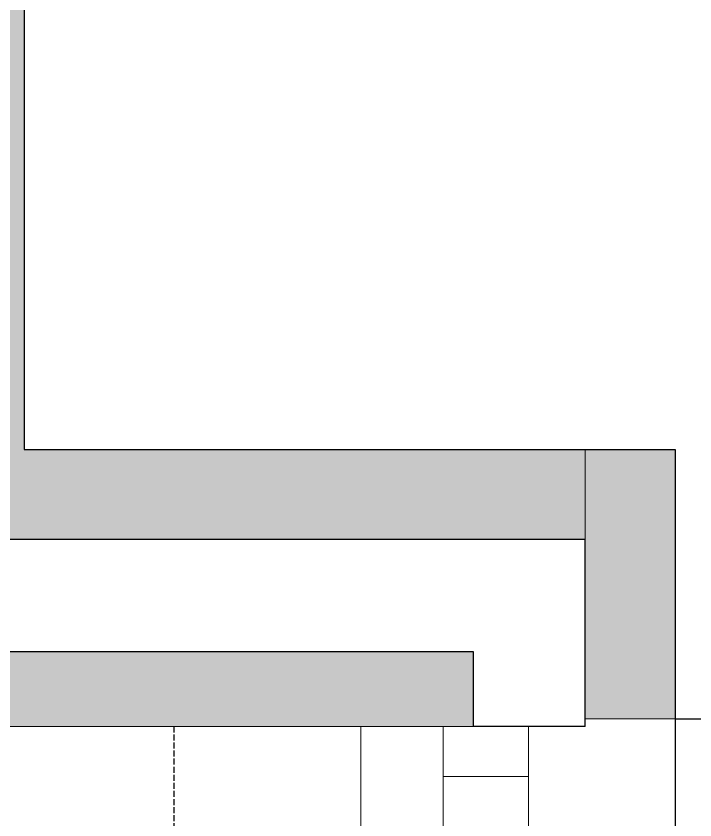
# Model space of a CAD drawing. Header units: millimetres. Extents: x 0 to 59350, y 0 to 29700.
# Drawn here: x 38772.9 to 38999.7, y 17989.9 to 18258.7 of the extents above; entities that cross this region are included whole.
import ezdxf

# ---------------------------------------------------------------- set-up
doc = ezdxf.new("R2010")
doc.units = ezdxf.units.MM
doc.linetypes.add('PUNKT2_S9', pattern=[1, 0, -1])
doc.linetypes.add('VERDECKT2_S2', pattern=[2.7, 2, -0.7])
doc.layers.add('Standard', color=7, linetype='Continuous', lineweight=25)

msp = doc.modelspace()

# ---------------------------------------------------------------- hatches: boundary and pattern name
at = {"layer": 'Standard', "linetype": 'PUNKT2_S9', "lineweight": 18}
for color, points in [(9, [(38745.55, 19008.72), (38745.55, 18083.72), (38775.55, 18083.72), (38775.55, 19008.72)]), (9, [(38775.55, 18083.72), (38963.05, 18083.72), (38963.05, 18113.72), (38775.55, 18113.72)]), (9, [(38963.05, 18113.72), (38963.05, 18023.72), (38993.05, 18023.72), (38993.05, 18113.72)]), (59, [(38708.05, 18021.22), (38900.55, 18021.22), (38900.55, 18046.22), (38708.05, 18046.22)]), (59, [(38900.55, 18046.22), (38900.55, 18021.22), (38925.55, 18021.22), (38925.55, 18046.22)])]:
    msp.add_hatch(color=color, dxfattribs=at).paths.add_polyline_path(points)

# ---------------------------------------------------------------- linework, layer by layer
at = {"layer": 'Standard', "color": 253, "linetype": 'Continuous', "lineweight": 18}
for p, q in [((38775.55, 18113.72), (38775.55, 18983.72)), ((38963.05, 18113.72), (38775.55, 18113.72)), ((38963.05, 18113.72), (38963.05, 18083.72)), ((38993.05, 18113.72), (38963.05, 18113.72)), ((38963.05, 18083.72), (38963.05, 18113.72)), ((38993.05, 18023.72), (38993.05, 18113.72)), ((38745.55, 18083.72), (38775.55, 18083.72)), ((38775.55, 18083.72), (38963.05, 18083.72)), ((38963.05, 18083.72), (38963.05, 18023.72)), ((38993.05, 18023.72), (38963.05, 18023.72))]:
    msp.add_line(p, q, dxfattribs=at)
at = {"layer": 'Standard', "color": 7, "linetype": 'Continuous', "lineweight": -3}
for p, q in [((38775.55, 18983.72), (38775.55, 18113.72)), ((38775.55, 18113.72), (38993.05, 18113.72)), ((38993.05, 18113.72), (38993.05, 17888.72)), ((38716.8, 18046.22), (38900.55, 18046.22)), ((38900.55, 18046.22), (38925.55, 18046.22)), ((38925.55, 18046.22), (38925.55, 18021.22)), ((38993.05, 18023.72), (39019.05, 18023.72)), ((38938.05, 18021.22), (38925.55, 18021.22))]:
    msp.add_line(p, q, dxfattribs=at)
at = {"layer": 'Standard', "color": 51, "linetype": 'Continuous', "lineweight": -3}
for p, q in [((38938.05, 18083.72), (38745.55, 18083.72)), ((38963.05, 18083.72), (38938.05, 18083.72)), ((38963.05, 18023.72), (38963.05, 18083.72)), ((38963.05, 18021.22), (38963.05, 18023.72)), ((38944.05, 18021.22), (38938.05, 18021.22)), ((38963.05, 18021.22), (38944.05, 18021.22))]:
    msp.add_line(p, q, dxfattribs=at)
at = {"layer": 'Standard', "color": 36, "linetype": 'Continuous', "lineweight": 18}
for p, q in [((38900.55, 18046.22), (38716.8, 18046.22)), ((38925.55, 18046.22), (38900.55, 18046.22)), ((38925.55, 18021.22), (38925.55, 18046.22)), ((38738.05, 18021.22), (38900.55, 18021.22)), ((38915.55, 18021.22), (38900.55, 18021.22)), ((38925.55, 18021.22), (38915.55, 18021.22))]:
    msp.add_line(p, q, dxfattribs=at)
at = {"layer": 'Standard', "color": 7, "linetype": 'VERDECKT2_S2', "lineweight": -3}
msp.add_line((38825.55, 18021.22), (38825.55, 17721.22), dxfattribs=at)
at = {"layer": 'Standard', "color": 59, "linetype": 'Continuous', "lineweight": 18}
for p, q in [((38888.06, 18021.22), (38888.05, 17783.72)), ((38888.05, 17783.72), (38888.06, 18021.22)), ((38915.56, 18021.22), (38888.06, 18021.22)), ((38888.06, 18021.22), (38915.56, 18021.22)), ((38915.55, 17811.22), (38915.56, 18021.22)), ((38915.56, 18021.22), (38915.55, 17811.22))]:
    msp.add_line(p, q, dxfattribs=at)
at = {"layer": 'Standard', "color": 2, "linetype": 'Continuous', "lineweight": 18}
for p, q in [((38915.55, 18021.22), (38915.55, 18004.47)), ((38944.05, 18021.22), (38915.55, 18021.22)), ((38915.55, 17839.72), (38915.55, 18021.22)), ((38944.05, 18004.47), (38944.05, 18021.22)), ((38944.05, 17839.72), (38944.05, 18021.22)), ((38915.55, 18004.47), (38944.05, 18004.47))]:
    msp.add_line(p, q, dxfattribs=at)

doc.saveas('drawing.dxf')
